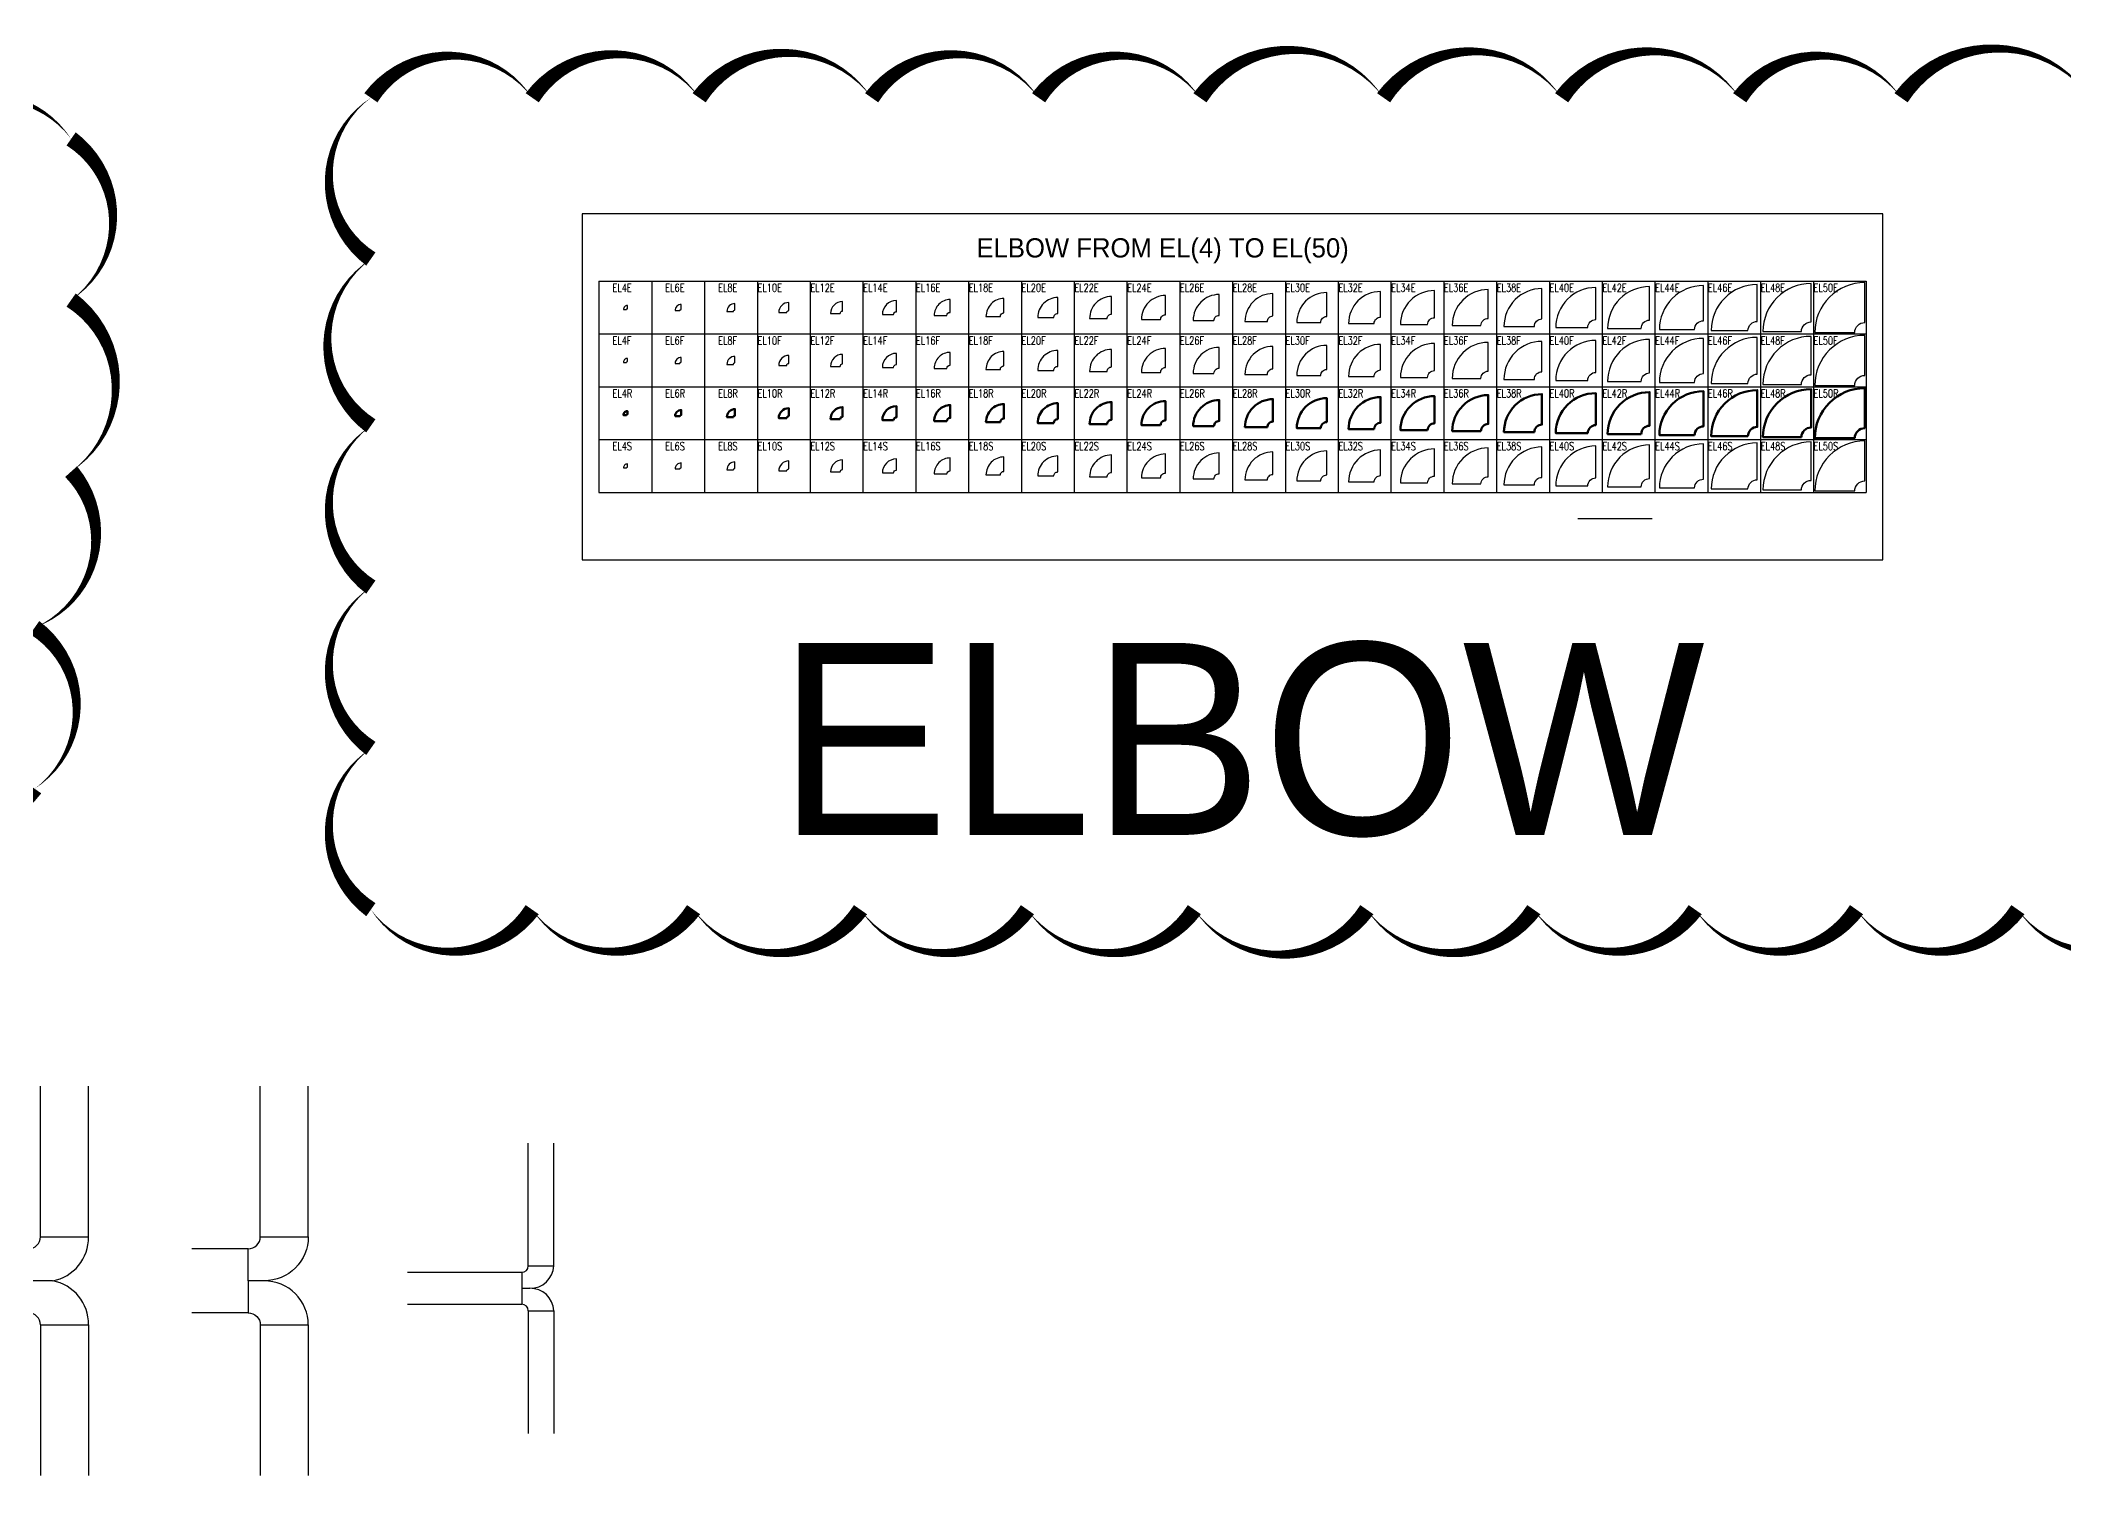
# Model space of a CAD drawing. Header units: millimetres. Extents: x -21221 to 1625077, y -149981 to 356550.
# Drawn here: x 780045 to 843265, y 148655 to 193490 of the extents above; entities that cross this region are included whole.
import ezdxf

# ---------------------------------------------------------------- set-up
doc = ezdxf.new("R2010")
doc.units = ezdxf.units.MM
doc.header["$LTSCALE"] = 1000
doc.header["$MEASUREMENT"] = 0
doc.layers.get('0').update_dxf_attribs({"linetype": 'CONTINUOUS'})
for name, color, linetype in [('1-EX-DUCT', 1, 'CONTINUOUS'), ('11-F-A-DUCT', 11, 'CONTINUOUS'), ('3- SUPPLY DUCT', 3, 'CONTINUOUS'), ('40-REFERENCE-DRAWINGS-0-35', 40, 'CONTINUOUS')]:
    doc.layers.add(name, color=color, linetype=linetype)
doc.layers.add('6-RETURN-DUCT', color=6, linetype='CONTINUOUS', lineweight=50)
doc.styles.add('STENCIL', font='stencil.shx')
doc.styles.add('SUPPORT', font='ROMANT.SHX', dxfattribs={"width": 0.75, "height": 250})

# ---------------------------------------------------------------- blocks, each defined once
blk = doc.blocks.new('EL4E')
blk.add_lwpolyline([(-25, -75, -0.414214), (0, -50), (0, 50, 0.414214), (-125, -75)], format="xyb", close=True)
blk = doc.blocks.new('EL6E')
blk.add_lwpolyline([(-37.5, -112.5, -0.4142136), (0, -75), (0, 75, 0.4142136), (-187.5, -112.5)], format="xyb", close=True)
blk = doc.blocks.new('EL8E')
blk.add_lwpolyline([(-50, -150, -0.414214), (0, -100), (0, 100, 0.414214), (-250, -150)], format="xyb", close=True)
blk = doc.blocks.new('EL10E')
blk.add_lwpolyline([(-62.5, -187.5, -0.4142136), (0, -125), (0, 125, 0.4142136), (-312.5, -187.5)], format="xyb", close=True)
blk = doc.blocks.new('EL12E')
blk.add_lwpolyline([(-75, -225, -0.414214), (0, -150), (0, 150, 0.414214), (-375, -225)], format="xyb", close=True)
blk = doc.blocks.new('EL14E')
at = {"layer": '1-EX-DUCT'}
blk.add_lwpolyline([(-87.5, -262.5, -0.4142136), (0, -175), (0, 175, 0.4142136), (-437.5, -262.5)], format="xyb", close=True, dxfattribs=at)
blk = doc.blocks.new('EL16E')
blk.add_lwpolyline([(-100, -300, -0.414214), (0, -200), (0, 200, 0.414214), (-500, -300)], format="xyb", close=True)
blk = doc.blocks.new('EL18E')
at = {"layer": '1-EX-DUCT'}
blk.add_lwpolyline([(-112.5, -337.5, -0.4142136), (0, -225), (0, 225, 0.4142136), (-562.5, -337.5)], format="xyb", close=True, dxfattribs=at)
blk = doc.blocks.new('EL20E')
blk.add_lwpolyline([(-125, -375, -0.414214), (0, -250), (0, 250, 0.414214), (-625, -375)], format="xyb", close=True)
blk = doc.blocks.new('EL22E')
at = {"layer": '1-EX-DUCT'}
blk.add_lwpolyline([(-137.5, -412.5, -0.4142136), (0, -275), (0, 275, 0.4142136), (-687.5, -412.5)], format="xyb", close=True, dxfattribs=at)
blk = doc.blocks.new('EL24E')
at = {"layer": '1-EX-DUCT'}
blk.add_lwpolyline([(-150, -450, -0.414214), (0, -300), (0, 300, 0.414214), (-750, -450)], format="xyb", close=True, dxfattribs=at)
blk = doc.blocks.new('EL26E')
at = {"layer": '1-EX-DUCT'}
blk.add_lwpolyline([(-162.5, -487.5, -0.4142136), (0, -325), (0, 325, 0.4142136), (-812.5, -487.5)], format="xyb", close=True, dxfattribs=at)
blk = doc.blocks.new('EL28E')
at = {"layer": '1-EX-DUCT'}
blk.add_lwpolyline([(-175, -525, -0.414214), (0, -350), (0, 350, 0.414214), (-875, -525)], format="xyb", close=True, dxfattribs=at)
blk = doc.blocks.new('EL30E')
at = {"layer": '1-EX-DUCT'}
blk.add_lwpolyline([(-187.5, -562.5, -0.4142136), (0, -375), (0, 375, 0.4142136), (-937.5, -562.5)], format="xyb", close=True, dxfattribs=at)
blk = doc.blocks.new('EL32E')
at = {"layer": '1-EX-DUCT'}
blk.add_lwpolyline([(-200, -600, -0.414214), (0, -400), (0, 400, 0.414214), (-1000, -600)], format="xyb", close=True, dxfattribs=at)
blk = doc.blocks.new('EL4F')
at = {"layer": '11-F-A-DUCT'}
blk.add_lwpolyline([(-25, -75, -0.414214), (0, -50), (0, 50, 0.414214), (-125, -75)], format="xyb", close=True, dxfattribs=at)
blk = doc.blocks.new('EL6F')
at = {"layer": '11-F-A-DUCT'}
blk.add_lwpolyline([(-37.5, -112.5, -0.4142136), (0, -75), (0, 75, 0.4142136), (-187.5, -112.5)], format="xyb", close=True, dxfattribs=at)
blk = doc.blocks.new('EL8F')
at = {"layer": '11-F-A-DUCT'}
blk.add_lwpolyline([(-50, -150, -0.414214), (0, -100), (0, 100, 0.414214), (-250, -150)], format="xyb", close=True, dxfattribs=at)
blk = doc.blocks.new('EL10F')
at = {"layer": '11-F-A-DUCT'}
blk.add_lwpolyline([(-62.5, -187.5, -0.4142136), (0, -125), (0, 125, 0.4142136), (-312.5, -187.5)], format="xyb", close=True, dxfattribs=at)
blk = doc.blocks.new('EL12F')
at = {"layer": '11-F-A-DUCT'}
blk.add_lwpolyline([(-75, -225, -0.414214), (0, -150), (0, 150, 0.414214), (-375, -225)], format="xyb", close=True, dxfattribs=at)
blk = doc.blocks.new('EL14F')
at = {"layer": '11-F-A-DUCT'}
blk.add_lwpolyline([(-87.5, -262.5, -0.4142136), (0, -175), (0, 175, 0.4142136), (-437.5, -262.5)], format="xyb", close=True, dxfattribs=at)
blk = doc.blocks.new('EL16F')
at = {"layer": '11-F-A-DUCT'}
blk.add_lwpolyline([(-100, -300, -0.414214), (0, -200), (0, 200, 0.414214), (-500, -300)], format="xyb", close=True, dxfattribs=at)
blk = doc.blocks.new('EL18F')
at = {"layer": '11-F-A-DUCT'}
blk.add_lwpolyline([(-112.5, -337.5, -0.4142136), (0, -225), (0, 225, 0.4142136), (-562.5, -337.5)], format="xyb", close=True, dxfattribs=at)
blk = doc.blocks.new('EL20F')
at = {"layer": '11-F-A-DUCT'}
blk.add_lwpolyline([(-125, -375, -0.414214), (0, -250), (0, 250, 0.414214), (-625, -375)], format="xyb", close=True, dxfattribs=at)
blk = doc.blocks.new('EL22F')
at = {"layer": '11-F-A-DUCT'}
blk.add_lwpolyline([(-137.5, -412.5, -0.4142136), (0, -275), (0, 275, 0.4142136), (-687.5, -412.5)], format="xyb", close=True, dxfattribs=at)
blk = doc.blocks.new('EL24F')
at = {"layer": '11-F-A-DUCT'}
blk.add_lwpolyline([(-150, -450, -0.414214), (0, -300), (0, 300, 0.414214), (-750, -450)], format="xyb", close=True, dxfattribs=at)
blk = doc.blocks.new('EL26F')
at = {"layer": '11-F-A-DUCT'}
blk.add_lwpolyline([(-162.5, -487.5, -0.4142136), (0, -325), (0, 325, 0.4142136), (-812.5, -487.5)], format="xyb", close=True, dxfattribs=at)
blk = doc.blocks.new('EL28F')
at = {"layer": '11-F-A-DUCT'}
blk.add_lwpolyline([(-175, -525, -0.414214), (0, -350), (0, 350, 0.414214), (-875, -525)], format="xyb", close=True, dxfattribs=at)
blk = doc.blocks.new('EL30F')
at = {"layer": '11-F-A-DUCT'}
blk.add_lwpolyline([(-187.5, -562.5, -0.4142136), (0, -375), (0, 375, 0.4142136), (-937.5, -562.5)], format="xyb", close=True, dxfattribs=at)
blk = doc.blocks.new('EL32F')
at = {"layer": '11-F-A-DUCT'}
blk.add_lwpolyline([(-200, -600, -0.414214), (0, -400), (0, 400, 0.414214), (-1000, -600)], format="xyb", close=True, dxfattribs=at)
blk = doc.blocks.new('EL4R')
at = {"layer": '6-RETURN-DUCT'}
blk.add_lwpolyline([(-25, -75, -0.414214), (0, -50), (0, 50, 0.414214), (-125, -75)], format="xyb", close=True, dxfattribs=at)
blk = doc.blocks.new('EL6R')
at = {"layer": '6-RETURN-DUCT'}
blk.add_lwpolyline([(-37.5, -112.5, -0.4142136), (0, -75), (0, 75, 0.4142136), (-187.5, -112.5)], format="xyb", close=True, dxfattribs=at)
blk = doc.blocks.new('EL8R')
at = {"layer": '6-RETURN-DUCT'}
blk.add_lwpolyline([(-50, -150, -0.414214), (0, -100), (0, 100, 0.414214), (-250, -150)], format="xyb", close=True, dxfattribs=at)
blk = doc.blocks.new('EL10R')
at = {"layer": '6-RETURN-DUCT'}
blk.add_lwpolyline([(-62.5, -187.5, -0.4142136), (0, -125), (0, 125, 0.4142136), (-312.5, -187.5)], format="xyb", close=True, dxfattribs=at)
blk = doc.blocks.new('EL12R')
at = {"layer": '6-RETURN-DUCT'}
blk.add_lwpolyline([(-75, -225, -0.414214), (0, -150), (0, 150, 0.414214), (-375, -225)], format="xyb", close=True, dxfattribs=at)
blk = doc.blocks.new('EL14R')
at = {"layer": '6-RETURN-DUCT'}
blk.add_lwpolyline([(-87.5, -262.5, -0.4142136), (0, -175), (0, 175, 0.4142136), (-437.5, -262.5)], format="xyb", close=True, dxfattribs=at)
blk = doc.blocks.new('EL16R')
at = {"layer": '6-RETURN-DUCT'}
blk.add_lwpolyline([(-100, -300, -0.414214), (0, -200), (0, 200, 0.414214), (-500, -300)], format="xyb", close=True, dxfattribs=at)
blk = doc.blocks.new('EL18R')
at = {"layer": '6-RETURN-DUCT'}
blk.add_lwpolyline([(-112.5, -337.5, -0.4142136), (0, -225), (0, 225, 0.4142136), (-562.5, -337.5)], format="xyb", close=True, dxfattribs=at)
blk = doc.blocks.new('EL20R')
at = {"layer": '6-RETURN-DUCT'}
blk.add_lwpolyline([(-125, -375, -0.414214), (0, -250), (0, 250, 0.414214), (-625, -375)], format="xyb", close=True, dxfattribs=at)
blk = doc.blocks.new('EL22R')
at = {"layer": '6-RETURN-DUCT'}
blk.add_lwpolyline([(-137.5, -412.5, -0.4142136), (0, -275), (0, 275, 0.4142136), (-687.5, -412.5)], format="xyb", close=True, dxfattribs=at)
blk = doc.blocks.new('EL24R')
at = {"layer": '6-RETURN-DUCT'}
blk.add_lwpolyline([(-150, -450, -0.414214), (0, -300), (0, 300, 0.414214), (-750, -450)], format="xyb", close=True, dxfattribs=at)
blk = doc.blocks.new('EL26R')
at = {"layer": '6-RETURN-DUCT'}
blk.add_lwpolyline([(-162.5, -487.5, -0.4142136), (0, -325), (0, 325, 0.4142136), (-812.5, -487.5)], format="xyb", close=True, dxfattribs=at)
blk = doc.blocks.new('EL28R')
at = {"layer": '6-RETURN-DUCT'}
blk.add_lwpolyline([(-175, -525, -0.414214), (0, -350), (0, 350, 0.414214), (-875, -525)], format="xyb", close=True, dxfattribs=at)
blk = doc.blocks.new('EL30R')
at = {"layer": '6-RETURN-DUCT'}
blk.add_lwpolyline([(-187.5, -562.5, -0.4142136), (0, -375), (0, 375, 0.4142136), (-937.5, -562.5)], format="xyb", close=True, dxfattribs=at)
blk = doc.blocks.new('EL32R')
at = {"layer": '6-RETURN-DUCT'}
blk.add_lwpolyline([(-200, -600, -0.414214), (0, -400), (0, 400, 0.414214), (-1000, -600)], format="xyb", close=True, dxfattribs=at)
blk = doc.blocks.new('EL4S')
at = {"layer": '3- SUPPLY DUCT'}
blk.add_lwpolyline([(-25, -75, -0.414214), (0, -50), (0, 50, 0.414214), (-125, -75)], format="xyb", close=True, dxfattribs=at)
blk = doc.blocks.new('EL6S')
at = {"layer": '3- SUPPLY DUCT'}
blk.add_lwpolyline([(-37.5, -112.5, -0.4142136), (0, -75), (0, 75, 0.4142136), (-187.5, -112.5)], format="xyb", close=True, dxfattribs=at)
blk = doc.blocks.new('EL8S')
at = {"layer": '3- SUPPLY DUCT'}
blk.add_lwpolyline([(-50, -150, -0.414214), (0, -100), (0, 100, 0.414214), (-250, -150)], format="xyb", close=True, dxfattribs=at)
blk = doc.blocks.new('EL10S')
at = {"layer": '3- SUPPLY DUCT'}
blk.add_lwpolyline([(-62.5, -187.5, -0.4142136), (0, -125), (0, 125, 0.4142136), (-312.5, -187.5)], format="xyb", close=True, dxfattribs=at)
blk = doc.blocks.new('EL12S')
at = {"layer": '3- SUPPLY DUCT'}
blk.add_lwpolyline([(-75, -225, -0.414214), (0, -150), (0, 150, 0.414214), (-375, -225)], format="xyb", close=True, dxfattribs=at)
blk = doc.blocks.new('EL14S')
at = {"layer": '3- SUPPLY DUCT'}
blk.add_lwpolyline([(-87.5, -262.5, -0.4142136), (0, -175), (0, 175, 0.4142136), (-437.5, -262.5)], format="xyb", close=True, dxfattribs=at)
blk = doc.blocks.new('EL16S')
at = {"layer": '3- SUPPLY DUCT'}
blk.add_lwpolyline([(-100, -300, -0.414214), (0, -200), (0, 200, 0.414214), (-500, -300)], format="xyb", close=True, dxfattribs=at)
blk = doc.blocks.new('EL18S')
at = {"layer": '3- SUPPLY DUCT'}
blk.add_lwpolyline([(-112.5, -337.5, -0.4142136), (0, -225), (0, 225, 0.4142136), (-562.5, -337.5)], format="xyb", close=True, dxfattribs=at)
blk = doc.blocks.new('EL20S')
at = {"layer": '3- SUPPLY DUCT'}
blk.add_lwpolyline([(-125, -375, -0.414214), (0, -250), (0, 250, 0.414214), (-625, -375)], format="xyb", close=True, dxfattribs=at)
blk = doc.blocks.new('EL22S')
at = {"layer": '3- SUPPLY DUCT'}
blk.add_lwpolyline([(-137.5, -412.5, -0.4142136), (0, -275), (0, 275, 0.4142136), (-687.5, -412.5)], format="xyb", close=True, dxfattribs=at)
blk = doc.blocks.new('EL24S')
at = {"layer": '3- SUPPLY DUCT'}
blk.add_lwpolyline([(-150, -450, -0.414214), (0, -300), (0, 300, 0.414214), (-750, -450)], format="xyb", close=True, dxfattribs=at)
blk = doc.blocks.new('EL26S')
at = {"layer": '3- SUPPLY DUCT'}
blk.add_lwpolyline([(-162.5, -487.5, -0.4142136), (0, -325), (0, 325, 0.4142136), (-812.5, -487.5)], format="xyb", close=True, dxfattribs=at)
blk = doc.blocks.new('EL28S')
at = {"layer": '3- SUPPLY DUCT'}
blk.add_lwpolyline([(-175, -525, -0.414214), (0, -350), (0, 350, 0.414214), (-875, -525)], format="xyb", close=True, dxfattribs=at)
blk = doc.blocks.new('EL30S')
at = {"layer": '3- SUPPLY DUCT'}
blk.add_lwpolyline([(-187.5, -562.5, -0.4142136), (0, -375), (0, 375, 0.4142136), (-937.5, -562.5)], format="xyb", close=True, dxfattribs=at)
blk = doc.blocks.new('EL32S')
at = {"layer": '3- SUPPLY DUCT'}
blk.add_lwpolyline([(-200, -600, -0.414214), (0, -400), (0, 400, 0.414214), (-1000, -600)], format="xyb", close=True, dxfattribs=at)
blk = doc.blocks.new('EL34E')
at = {"layer": '1-EX-DUCT'}
blk.add_lwpolyline([(-212.5, -637.5, -0.4142136), (0, -425), (0, 425, 0.4142136), (-1062.5, -637.5)], format="xyb", close=True, dxfattribs=at)
blk = doc.blocks.new('EL36E')
at = {"layer": '1-EX-DUCT'}
blk.add_lwpolyline([(-225, -675, -0.414214), (0, -450), (0, 450, 0.414214), (-1125, -675)], format="xyb", close=True, dxfattribs=at)
blk = doc.blocks.new('EL38E')
at = {"layer": '1-EX-DUCT'}
blk.add_lwpolyline([(-237.5, -712.5, -0.4142136), (0, -475), (0, 475, 0.4142136), (-1187.5, -712.5)], format="xyb", close=True, dxfattribs=at)
blk = doc.blocks.new('EL40E')
at = {"layer": '1-EX-DUCT'}
blk.add_lwpolyline([(-250, -750, -0.414214), (0, -500), (0, 500, 0.414214), (-1250, -750)], format="xyb", close=True, dxfattribs=at)
blk = doc.blocks.new('EL44E')
at = {"layer": '1-EX-DUCT'}
blk.add_lwpolyline([(-275, -825, -0.414214), (0, -550), (0, 550, 0.414214), (-1375, -825)], format="xyb", close=True, dxfattribs=at)
blk = doc.blocks.new('EL46E')
at = {"layer": '1-EX-DUCT'}
blk.add_lwpolyline([(-287.5, -862.5, -0.4142136), (0, -575), (0, 575, 0.4142136), (-1437.5, -862.5)], format="xyb", close=True, dxfattribs=at)
blk = doc.blocks.new('EL48E')
at = {"layer": '1-EX-DUCT'}
blk.add_lwpolyline([(-300, -900, -0.414214), (0, -600), (0, 600, 0.414214), (-1500, -900)], format="xyb", close=True, dxfattribs=at)
blk = doc.blocks.new('EL50E')
at = {"layer": '1-EX-DUCT'}
blk.add_lwpolyline([(-312.5, -937.5, -0.4142136), (0, -625), (0, 625, 0.4142136), (-1562.5, -937.5)], format="xyb", close=True, dxfattribs=at)
blk = doc.blocks.new('EL34F')
at = {"layer": '11-F-A-DUCT'}
blk.add_lwpolyline([(-212.5, -637.5, -0.4142136), (0, -425), (0, 425, 0.4142136), (-1062.5, -637.5)], format="xyb", close=True, dxfattribs=at)
blk = doc.blocks.new('EL36F')
at = {"layer": '11-F-A-DUCT'}
blk.add_lwpolyline([(-225, -675, -0.414214), (0, -450), (0, 450, 0.414214), (-1125, -675)], format="xyb", close=True, dxfattribs=at)
blk = doc.blocks.new('EL38F')
at = {"layer": '11-F-A-DUCT'}
blk.add_lwpolyline([(-237.5, -712.5, -0.4142136), (0, -475), (0, 475, 0.4142136), (-1187.5, -712.5)], format="xyb", close=True, dxfattribs=at)
blk = doc.blocks.new('EL40F')
at = {"layer": '11-F-A-DUCT'}
blk.add_lwpolyline([(-250, -750, -0.414214), (0, -500), (0, 500, 0.414214), (-1250, -750)], format="xyb", close=True, dxfattribs=at)
blk = doc.blocks.new('EL42F')
at = {"layer": '11-F-A-DUCT'}
blk.add_lwpolyline([(-262.5, -787.5, -0.4142136), (0, -525), (0, 525, 0.4142136), (-1312.5, -787.5)], format="xyb", close=True, dxfattribs=at)
blk = doc.blocks.new('EL44F')
at = {"layer": '11-F-A-DUCT'}
blk.add_lwpolyline([(-275, -825, -0.414214), (0, -550), (0, 550, 0.414214), (-1375, -825)], format="xyb", close=True, dxfattribs=at)
blk = doc.blocks.new('EL46F')
at = {"layer": '11-F-A-DUCT'}
blk.add_lwpolyline([(-287.5, -862.5, -0.4142136), (0, -575), (0, 575, 0.4142136), (-1437.5, -862.5)], format="xyb", close=True, dxfattribs=at)
blk = doc.blocks.new('EL48F')
at = {"layer": '11-F-A-DUCT'}
blk.add_lwpolyline([(-300, -900, -0.414214), (0, -600), (0, 600, 0.414214), (-1500, -900)], format="xyb", close=True, dxfattribs=at)
blk = doc.blocks.new('EL50F')
at = {"layer": '11-F-A-DUCT'}
blk.add_lwpolyline([(-312.5, -937.5, -0.4142136), (0, -625), (0, 625, 0.4142136), (-1562.5, -937.5)], format="xyb", close=True, dxfattribs=at)
blk = doc.blocks.new('EL34R')
at = {"layer": '6-RETURN-DUCT'}
blk.add_lwpolyline([(-212.5, -637.5, -0.4142136), (0, -425), (0, 425, 0.4142136), (-1062.5, -637.5)], format="xyb", close=True, dxfattribs=at)
blk = doc.blocks.new('EL36R')
at = {"layer": '6-RETURN-DUCT'}
blk.add_lwpolyline([(-225, -675, -0.414214), (0, -450), (0, 450, 0.414214), (-1125, -675)], format="xyb", close=True, dxfattribs=at)
blk = doc.blocks.new('EL38R')
at = {"layer": '6-RETURN-DUCT'}
blk.add_lwpolyline([(-237.5, -712.5, -0.4142136), (0, -475), (0, 475, 0.4142136), (-1187.5, -712.5)], format="xyb", close=True, dxfattribs=at)
blk = doc.blocks.new('EL40R')
at = {"layer": '6-RETURN-DUCT'}
blk.add_lwpolyline([(-250, -750, -0.414214), (0, -500), (0, 500, 0.414214), (-1250, -750)], format="xyb", close=True, dxfattribs=at)
blk = doc.blocks.new('EL42R')
at = {"layer": '6-RETURN-DUCT'}
blk.add_lwpolyline([(-262.5, -787.5, -0.4142136), (0, -525), (0, 525, 0.4142136), (-1312.5, -787.5)], format="xyb", close=True, dxfattribs=at)
blk = doc.blocks.new('EL44R')
at = {"layer": '6-RETURN-DUCT'}
blk.add_lwpolyline([(-275, -825, -0.414214), (0, -550), (0, 550, 0.414214), (-1375, -825)], format="xyb", close=True, dxfattribs=at)
blk = doc.blocks.new('EL46R')
at = {"layer": '6-RETURN-DUCT'}
blk.add_lwpolyline([(-287.5, -862.5, -0.4142136), (0, -575), (0, 575, 0.4142136), (-1437.5, -862.5)], format="xyb", close=True, dxfattribs=at)
blk = doc.blocks.new('EL48R')
at = {"layer": '6-RETURN-DUCT'}
blk.add_lwpolyline([(-300, -900, -0.414214), (0, -600), (0, 600, 0.414214), (-1500, -900)], format="xyb", close=True, dxfattribs=at)
blk = doc.blocks.new('EL50R')
at = {"layer": '6-RETURN-DUCT'}
blk.add_lwpolyline([(-312.5, -937.5, -0.4142136), (0, -625), (0, 625, 0.4142136), (-1562.5, -937.5)], format="xyb", close=True, dxfattribs=at)
blk = doc.blocks.new('EL48S')
at = {"layer": '3- SUPPLY DUCT'}
blk.add_lwpolyline([(-300, -900, -0.414214), (0, -600), (0, 600, 0.414214), (-1500, -900)], format="xyb", close=True, dxfattribs=at)
blk = doc.blocks.new('EL50S')
at = {"layer": '3- SUPPLY DUCT'}
blk.add_lwpolyline([(-312.5, -937.5, -0.4142136), (0, -625), (0, 625, 0.4142136), (-1562.5, -937.5)], format="xyb", close=True, dxfattribs=at)
blk = doc.blocks.new('EL34S')
at = {"layer": '3- SUPPLY DUCT'}
blk.add_lwpolyline([(-212.5, -637.5, -0.4142136), (0, -425), (0, 425, 0.4142136), (-1062.5, -637.5)], format="xyb", close=True, dxfattribs=at)
blk = doc.blocks.new('EL36S')
at = {"layer": '3- SUPPLY DUCT'}
blk.add_lwpolyline([(-225, -675, -0.414214), (0, -450), (0, 450, 0.414214), (-1125, -675)], format="xyb", close=True, dxfattribs=at)
blk = doc.blocks.new('EL38S')
at = {"layer": '3- SUPPLY DUCT'}
blk.add_lwpolyline([(-237.5, -712.5, -0.4142136), (0, -475), (0, 475, 0.4142136), (-1187.5, -712.5)], format="xyb", close=True, dxfattribs=at)
blk = doc.blocks.new('EL40S')
at = {"layer": '3- SUPPLY DUCT'}
blk.add_lwpolyline([(-250, -750, -0.414214), (0, -500), (0, 500, 0.414214), (-1250, -750)], format="xyb", close=True, dxfattribs=at)
blk = doc.blocks.new('EL42S')
at = {"layer": '3- SUPPLY DUCT'}
blk.add_lwpolyline([(-262.5, -787.5, -0.4142136), (0, -525), (0, 525, 0.4142136), (-1312.5, -787.5)], format="xyb", close=True, dxfattribs=at)
blk = doc.blocks.new('EL44S')
at = {"layer": '3- SUPPLY DUCT'}
blk.add_lwpolyline([(-275, -825, -0.414214), (0, -550), (0, 550, 0.414214), (-1375, -825)], format="xyb", close=True, dxfattribs=at)
blk = doc.blocks.new('EL46S')
at = {"layer": '3- SUPPLY DUCT'}
blk.add_lwpolyline([(-287.5, -862.5, -0.4142136), (0, -575), (0, 575, 0.4142136), (-1437.5, -862.5)], format="xyb", close=True, dxfattribs=at)
blk = doc.blocks.new('EL42E')
blk.add_lwpolyline([(-263, -263, -0.414214), (0, 0), (0, 1050, 0.414214), (-1313, -263)], format="xyb", close=True)

msp = doc.modelspace()

# ---------------------------------------------------------------- linework, layer by layer
for p, q in [((786914.9, 156112.3), (786914.9, 160819.9)), ((788414.9, 156112.3), (788414.9, 160819.9)), ((786539.9, 155737.3), (784775.6, 155737.3)), ((786539.9, 153737.3), (784775.6, 153737.3)), ((786914.9, 153362.3), (786914.9, 148654.7)), ((788414.9, 153362.3), (788414.9, 148654.7))]:
    msp.add_line(p, q)
msp.add_lwpolyline([(796976.4, 177268.1), (837621, 177268.1), (837621, 188073.6), (796976.4, 188073.6)], close=True)
for points in [[(797498.7, 185970.9), (797498.7, 179370.9)], [(797498.7, 185970.9), (837098.7, 185970.9)], [(799148.7, 185970.9), (799148.7, 179370.9)], [(800798.7, 185970.9), (800798.7, 179370.9)], [(802448.7, 185970.9), (802448.7, 179370.9)], [(804098.7, 185970.9), (804098.7, 179370.9)], [(805748.7, 185970.9), (805748.7, 179370.9)], [(807398.7, 185970.9), (807398.7, 179370.9)], [(809048.7, 185970.9), (809048.7, 179370.9)], [(810698.7, 185970.9), (810698.7, 179370.9)], [(812348.7, 185970.9), (812348.7, 179370.9)], [(813998.7, 185970.9), (813998.7, 179370.9)], [(815648.7, 185970.9), (815648.7, 179370.9)], [(817298.7, 185970.9), (817298.7, 179370.9)], [(818948.7, 185970.9), (818948.7, 179370.9)], [(820598.7, 185970.9), (820598.7, 179370.9)], [(822248.7, 185970.9), (822248.7, 179370.9)], [(823898.7, 185970.9), (823898.7, 179370.9)], [(825548.7, 185970.9), (825548.7, 179370.9)], [(827198.7, 185970.9), (827198.7, 179370.9)], [(828848.7, 185970.9), (828848.7, 179370.9)], [(830498.7, 185970.9), (830498.7, 179370.9)], [(832148.7, 185970.9), (832148.7, 179370.9)], [(833798.7, 185970.9), (833798.7, 179370.9)], [(835448.7, 185970.9), (835448.7, 179370.9)], [(837098.7, 185970.9), (837098.7, 179370.9)], [(797498.7, 184320.9), (837098.7, 184320.9)], [(797498.7, 182670.9), (837098.7, 182670.9)], [(797498.7, 181020.9), (837098.7, 181020.9)], [(797498.7, 179370.9), (837098.7, 179370.9)], [(786539.9, 154737.3), (786539.9, 154737.3), (786539.9, 155737.3)]]:
    msp.add_lwpolyline(points)
for points in [[(786539.9, 154737.3), (786539.9, 155737.3, 0.4142136), (786914.9, 156112.3), (788414.9, 156112.3, -0.4142136), (787039.9, 154737.3)], [(786539.9, 154737.3), (786539.9, 153737.3, -0.4142136), (786914.9, 153362.3), (788414.9, 153362.3, 0.4142136), (787039.9, 154737.3)]]:
    msp.add_lwpolyline(points, format="xyb", close=True)
at = {"layer": '3- SUPPLY DUCT'}
for p, q in [((830410.2, 178539.9), (828090.5, 178539.9)), ((780045.3, 156112.3), (780045.3, 160819.9)), ((781545.3, 156112.3), (781545.3, 160819.9)), ((795287.8, 155203.9), (795287.8, 159039.2)), ((796087.8, 155203.9), (796087.8, 159039.2)), ((780045.3, 156112.3), (781545.3, 156112.3)), ((791515.9, 155003.9), (795087.8, 155003.9)), ((795087.8, 155003.9), (795087.8, 154003.9)), ((795287.8, 155203.9), (796087.8, 155203.9)), ((780420.3, 154737.3), (779670.3, 154737.3)), ((795087.8, 154503.9), (795337.8, 154503.9)), ((791515.9, 154003.9), (795087.8, 154003.9)), ((795287.8, 153803.9), (795287.8, 149968.6)), ((795287.8, 153803.9), (796087.8, 153803.9)), ((796087.8, 153803.9), (796087.8, 149968.6)), ((780045.3, 153362.3), (780045.3, 148654.7)), ((780045.3, 153362.3), (781545.3, 153362.3)), ((781545.3, 153362.3), (781545.3, 148654.7))]:
    msp.add_line(p, q, dxfattribs=at)
msp.add_lwpolyline([(844101.1, 191699.8, 0, 500, 0.5205671), (838188.9, 191699.8, 0, 500, 0.5205671), (833146.1, 191699.8, 0, 500, 0.5205671), (827581.7, 191699.8, 0, 500, 0.5205671), (822017.2, 191699.8, 0, 500, 0.5205671), (816278.9, 191699.8, 0, 500, 0.5205671), (811236.1, 191699.8, 0, 500, 0.5205671), (806019.4, 191699.8, 0, 500, 0.5205671), (800628.9, 191699.8, 0, 500, 0.5205671), (795412.2, 191699.8, 0, 500, 0.5205671), (790369.5, 191699.8, 0, 500, 0.5205671), (790369.5, 186661.2, 0, 500, 0.5205671), (790369.5, 181448.9, 0, 500, 0.5205671), (790369.5, 176410.3, 0, 500, 0.5205671), (790369.5, 171371.8, 0, 500, 0.5205671), (790369.5, 166333.2, 0, 500, 0.5205671), (795412.2, 166333.2, 0, 500, 0.5205671), (800455, 166333.2, 0, 500, 0.5205671), (805671.7, 166333.2, 0, 500, 0.5205671), (810888.3, 166333.2, 0, 500, 0.5205671), (816105, 166333.2, 0, 500, 0.5205671), (821495.6, 166333.2, 0, 500, 0.5205671), (826712.2, 166333.2, 0, 500, 0.5205671), (831755, 166333.2, 0, 500, 0.5205671), (836797.8, 166333.2, 0, 500, 0.5205671), (841840.5, 166333.2, 0, 500, 0.5205671), (846883.3, 166333.2, 0, 500, 0.5205671)], format="xyseb", dxfattribs=at)
msp.add_lwpolyline([(781003.3, 180019.9, 0, 500, 0.5205671), (781003.3, 185380.3, 0, 500, 0.5205671), (781003.3, 190415.9, 0, 500, 0.5205671), (775963.5, 190415.9, 0, 500, 0.5205671), (770598.6, 190415.9, 0, 500, 0.5205671), (764583.4, 190415.9, 0, 500, 0.5205671), (758893.3, 190415.9, 0, 500, 0.5205671), (753853.5, 190415.9, 0, 500, 0.5205671), (748813.8, 190415.9, 0, 500, 0.5205671), (748813.8, 185380.3, 0, 500, 0.5205671), (748813.8, 180182.3, 0, 500, 0.5205671), (748813.8, 175146.8, 0, 500, 0.5205671), (748813.8, 170111.2, 0, 500, 0.5205671), (754016.1, 170111.2, 0, 500, 0.5205671), (759055.9, 170111.2, 0, 500, 0.5205671), (764583.4, 170111.2, 0, 500, 0.5205671), (769785.7, 170111.2, 0, 500, 0.5205671), (774825.5, 170111.2, 0, 500, 0.5205671), (779865.3, 170111.2, 0, 500, 0.5205671), (779865.3, 175146.8, 0, 500, 0.5205671)], format="xyseb", close=True, dxfattribs=at)
for centre, radius, start, end in [((779670.3, 156112.3), 375, 270, 0), ((780184.5, 156077.9), 1361.2, 279.974089, 1.447097), ((795087.8, 155203.9), 200, 270, 0), ((795352.5, 155240), 736.2, 268.858573, 357.191559), ((780184.5, 153396.7), 1361.2, 358.552903, 80.025911), ((795352.5, 153767.8), 736.2, 2.808441, 91.141427), ((779670.3, 153362.3), 375, 0, 90), ((795087.8, 153803.9), 200, 0, 90)]:
    msp.add_arc(centre, radius, start, end, dxfattribs=at)

# ---------------------------------------------------------------- block references
at = {"layer": '1-EX-DUCT'}
for name, p in [('EL48E', (835373.7, 185295.9)), ('EL50E', (837054.9, 185302.1)), ('EL6E', (800067.4, 185164.6)), ('EL8E', (801748.7, 185170.9)), ('EL10E', (803429.9, 185177.1)), ('EL12E', (805111.2, 185183.4)), ('EL14E', (806792.4, 185189.6)), ('EL16E', (808473.7, 185195.9)), ('EL18E', (810154.9, 185202.1)), ('EL20E', (811836.2, 185208.4)), ('EL22E', (813517.4, 185214.6)), ('EL24E', (815198.7, 185220.9)), ('EL26E', (816879.9, 185227.1)), ('EL28E', (818561.2, 185233.4)), ('EL30E', (820242.4, 185239.6)), ('EL32E', (821923.7, 185245.9)), ('EL34E', (823604.9, 185252.1)), ('EL36E', (825286.2, 185258.4)), ('EL38E', (826967.4, 185264.6)), ('EL40E', (828648.7, 185270.9)), ('EL42E', (830329.9, 184752.1)), ('EL44E', (832011.2, 185283.4)), ('EL46E', (833692.4, 185289.6)), ('EL4E', (798386.2, 185158.4))]:
    msp.add_blockref(name, p, dxfattribs=at)
at = {"layer": '11-F-A-DUCT'}
for name, p in [('EL32F', (821923.7, 183595.9)), ('EL34F', (823604.9, 183602.1)), ('EL36F', (825286.2, 183608.4)), ('EL38F', (826967.4, 183614.6)), ('EL40F', (828648.7, 183620.9)), ('EL42F', (830329.9, 183627.1)), ('EL44F', (832011.2, 183633.4)), ('EL46F', (833692.4, 183639.6)), ('EL48F', (835373.7, 183645.9)), ('EL50F', (837054.9, 183652.1)), ('EL4F', (798386.2, 183508.4)), ('EL6F', (800067.4, 183514.6)), ('EL8F', (801748.7, 183520.9)), ('EL10F', (803429.9, 183527.1)), ('EL12F', (805111.2, 183533.4)), ('EL14F', (806792.4, 183539.6)), ('EL16F', (808473.7, 183545.9)), ('EL18F', (810154.9, 183552.1)), ('EL20F', (811836.2, 183558.4)), ('EL22F', (813517.4, 183564.6)), ('EL24F', (815198.7, 183570.9)), ('EL26F', (816879.9, 183577.1)), ('EL28F', (818561.2, 183583.4)), ('EL30F', (820242.4, 183589.6))]:
    msp.add_blockref(name, p, dxfattribs=at)
at = {"layer": '3- SUPPLY DUCT'}
for name, p in [('EL40S', (828648.7, 180320.9)), ('EL42S', (830329.9, 180327.1)), ('EL44S', (832011.2, 180333.4)), ('EL46S', (833692.4, 180339.6)), ('EL48S', (835373.7, 180345.9)), ('EL50S', (837054.9, 180352.1)), ('EL4S', (798386.2, 180208.4)), ('EL6S', (800067.4, 180214.6)), ('EL8S', (801748.7, 180220.9)), ('EL10S', (803429.9, 180227.1)), ('EL12S', (805111.2, 180233.4)), ('EL14S', (806792.4, 180239.6)), ('EL16S', (808473.7, 180245.9)), ('EL18S', (810154.9, 180252.1)), ('EL20S', (811836.2, 180258.4)), ('EL22S', (813517.4, 180264.6)), ('EL24S', (815198.7, 180270.9)), ('EL26S', (816879.9, 180277.1)), ('EL28S', (818561.2, 180283.4)), ('EL30S', (820242.4, 180289.6)), ('EL32S', (821923.7, 180295.9)), ('EL34S', (823604.9, 180302.1)), ('EL36S', (825286.2, 180308.4)), ('EL38S', (826967.4, 180314.6))]:
    msp.add_blockref(name, p, dxfattribs=at)
at = {"layer": '6-RETURN-DUCT'}
for name, p in [('EL16R', (808473.7, 181895.9)), ('EL18R', (810154.9, 181902.1)), ('EL20R', (811836.2, 181908.4)), ('EL22R', (813517.4, 181914.6)), ('EL24R', (815198.7, 181920.9)), ('EL26R', (816879.9, 181927.1)), ('EL28R', (818561.2, 181933.4)), ('EL30R', (820242.4, 181939.6)), ('EL32R', (821923.7, 181945.9)), ('EL34R', (823604.9, 181952.1)), ('EL36R', (825286.2, 181958.4)), ('EL38R', (826967.4, 181964.6)), ('EL40R', (828648.7, 181970.9)), ('EL42R', (830329.9, 181977.1)), ('EL44R', (832011.2, 181983.4)), ('EL46R', (833692.4, 181989.6)), ('EL48R', (835373.7, 181995.9)), ('EL50R', (837054.9, 182002.1)), ('EL4R', (798386.2, 181858.4)), ('EL6R', (800067.4, 181864.6)), ('EL8R', (801748.7, 181870.9)), ('EL10R', (803429.9, 181877.1)), ('EL12R', (805111.2, 181883.4)), ('EL14R', (806792.4, 181889.6))]:
    msp.add_blockref(name, p, dxfattribs=at)

# ---------------------------------------------------------------- texts
at = {"color": 4, "ltscale": 50, "style": 'SUPPORT', "width": 0.75}
for s, p in [('EL4E', (797920.9, 185639.8)), ('EL6E', (799570.9, 185639.8)), ('EL8E', (801220.9, 185639.8)), ('EL10E', (802453.1, 185639.8)), ('EL12E', (804103.1, 185639.8)), ('EL14E', (805753.1, 185639.8)), ('EL16E', (807403.1, 185639.8)), ('EL18E', (809053.1, 185639.8)), ('EL20E', (810703.1, 185639.8)), ('EL22E', (812353.1, 185639.8)), ('EL24E', (814003.1, 185639.8)), ('EL26E', (815653.1, 185639.8)), ('EL28E', (817303.1, 185639.8)), ('EL30E', (818953.1, 185639.8)), ('EL32E', (820603.1, 185639.8)), ('EL34E', (822253.1, 185639.8)), ('EL36E', (823903.1, 185639.8)), ('EL38E', (825553.1, 185639.8)), ('EL40E', (827203.1, 185639.8)), ('EL42E', (828853.1, 185639.8)), ('EL44E', (830503.1, 185639.8)), ('EL46E', (832153.1, 185639.8)), ('EL48E', (833803.1, 185639.8)), ('EL50E', (835453.1, 185639.8)), ('EL4F', (797920.9, 183989.8)), ('EL6F', (799570.9, 183989.8)), ('EL8F', (801220.9, 183989.8)), ('EL10F', (802453.1, 183989.8)), ('EL12F', (804103.1, 183989.8)), ('EL14F', (805753.1, 183989.8)), ('EL16F', (807403.1, 183989.8)), ('EL18F', (809053.1, 183989.8)), ('EL20F', (810703.1, 183989.8)), ('EL22F', (812353.1, 183989.8)), ('EL24F', (814003.1, 183989.8)), ('EL26F', (815653.1, 183989.8)), ('EL28F', (817303.1, 183989.8)), ('EL30F', (818953.1, 183989.8)), ('EL32F', (820603.1, 183989.8)), ('EL34F', (822253.1, 183989.8)), ('EL36F', (823903.1, 183989.8)), ('EL38F', (825553.1, 183989.8)), ('EL40F', (827203.1, 183989.8)), ('EL42F', (828853.1, 183989.8)), ('EL44F', (830503.1, 183989.8)), ('EL46F', (832153.1, 183989.8)), ('EL48F', (833803.1, 183989.8)), ('EL50F', (835453.1, 183989.8)), ('EL4R', (797920.9, 182339.8)), ('EL6R', (799570.9, 182339.8)), ('EL8R', (801220.9, 182339.8)), ('EL10R', (802453.1, 182339.8)), ('EL12R', (804103.1, 182339.8)), ('EL14R', (805753.1, 182339.8)), ('EL16R', (807403.1, 182339.8)), ('EL18R', (809053.1, 182339.8)), ('EL20R', (810703.1, 182339.8)), ('EL22R', (812353.1, 182339.8)), ('EL24R', (814003.1, 182339.8)), ('EL26R', (815653.1, 182339.8)), ('EL28R', (817303.1, 182339.8)), ('EL30R', (818953.1, 182339.8)), ('EL32R', (820603.1, 182339.8)), ('EL34R', (822253.1, 182339.8)), ('EL36R', (823903.1, 182339.8)), ('EL38R', (825553.1, 182339.8)), ('EL40R', (827203.1, 182339.8)), ('EL42R', (828853.1, 182339.8)), ('EL44R', (830503.1, 182339.8)), ('EL46R', (832153.1, 182339.8)), ('EL48R', (833803.1, 182339.8)), ('EL50R', (835453.1, 182339.8)), ('EL4S', (797920.9, 180689.8)), ('EL6S', (799570.9, 180689.8)), ('EL8S', (801220.9, 180689.8)), ('EL10S', (802453.1, 180689.8)), ('EL12S', (804103.1, 180689.8)), ('EL14S', (805753.1, 180689.8)), ('EL16S', (807403.1, 180689.8)), ('EL18S', (809053.1, 180689.8)), ('EL20S', (810703.1, 180689.8)), ('EL22S', (812353.1, 180689.8)), ('EL24S', (814003.1, 180689.8)), ('EL26S', (815653.1, 180689.8)), ('EL28S', (817303.1, 180689.8)), ('EL30S', (818953.1, 180689.8)), ('EL32S', (820603.1, 180689.8)), ('EL34S', (822253.1, 180689.8)), ('EL36S', (823903.1, 180689.8)), ('EL38S', (825553.1, 180689.8)), ('EL40S', (827203.1, 180689.8)), ('EL42S', (828853.1, 180689.8)), ('EL44S', (830503.1, 180689.8)), ('EL46S', (832153.1, 180689.8)), ('EL48S', (833803.1, 180689.8)), ('EL50S', (835453.1, 180689.8))]:
    msp.add_text(s, height=250, dxfattribs=at).set_placement(p)
at = {"layer": '40-REFERENCE-DRAWINGS-0-35', "lineweight": 35, "style": 'STENCIL'}
for s, height, p in [('ELBOW FROM EL(4) TO EL(50)', 600, (809293.3, 186710.5)), ('ELBOW ', 6000, (803076, 168669))]:
    msp.add_text(s, height=height, dxfattribs=at).set_placement(p)

doc.saveas('drawing.dxf')
